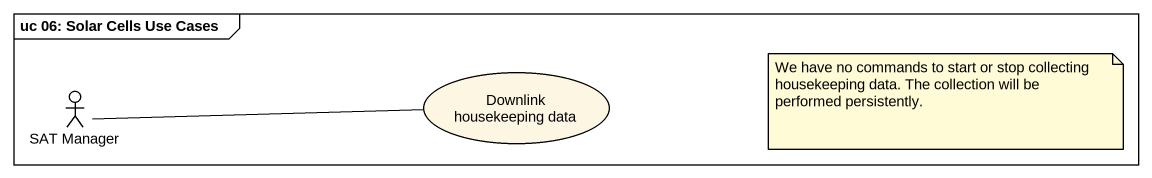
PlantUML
@startuml
mainframe uc 06: Solar Cells Use Cases
actor "SAT Manager" as SAT_Manager
usecase "Downlink housekeeping data" as Downlink_housekeeping_data
SAT_Manager -right- Downlink_housekeeping_data
note as N1
  We have no commands to start or stop collecting housekeeping data. The collection will be performed persistently.
end note
@enduml
